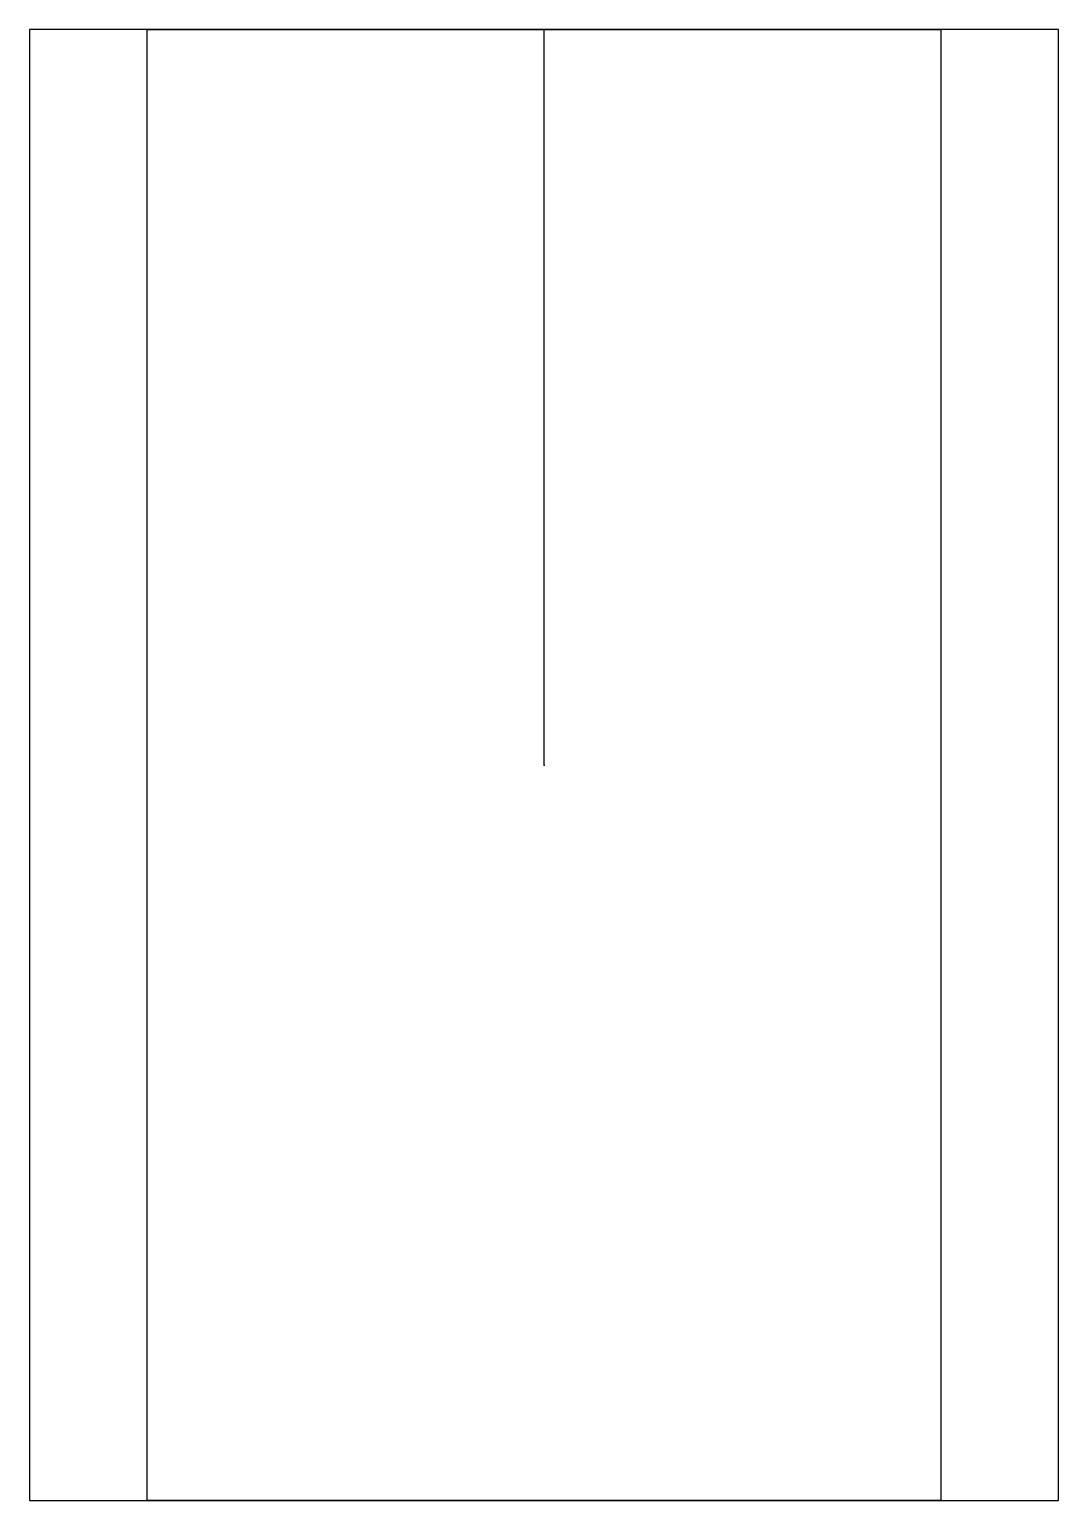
# Model space of a CAD drawing. Header units: millimetres. Extents: x -17.5 to 17.5, y -25 to 25.
import ezdxf

# ---------------------------------------------------------------- set-up
doc = ezdxf.new("R2010")
doc.units = ezdxf.units.MM
doc.layers.get('0').update_dxf_attribs({"linetype": 'CONTINUOUS'})

msp = doc.modelspace()

# ---------------------------------------------------------------- linework, layer by layer
msp.add_line((0, 0), (0, 25))
for points in [[(-17.5, -25), (17.5, -25), (17.5, 25), (-17.5, 25)], [(-13.5, 25), (13.5, 25), (13.5, -25), (-13.5, -25)]]:
    msp.add_lwpolyline(points, close=True)
msp.add_point((0, 0))

doc.saveas('drawing.dxf')
